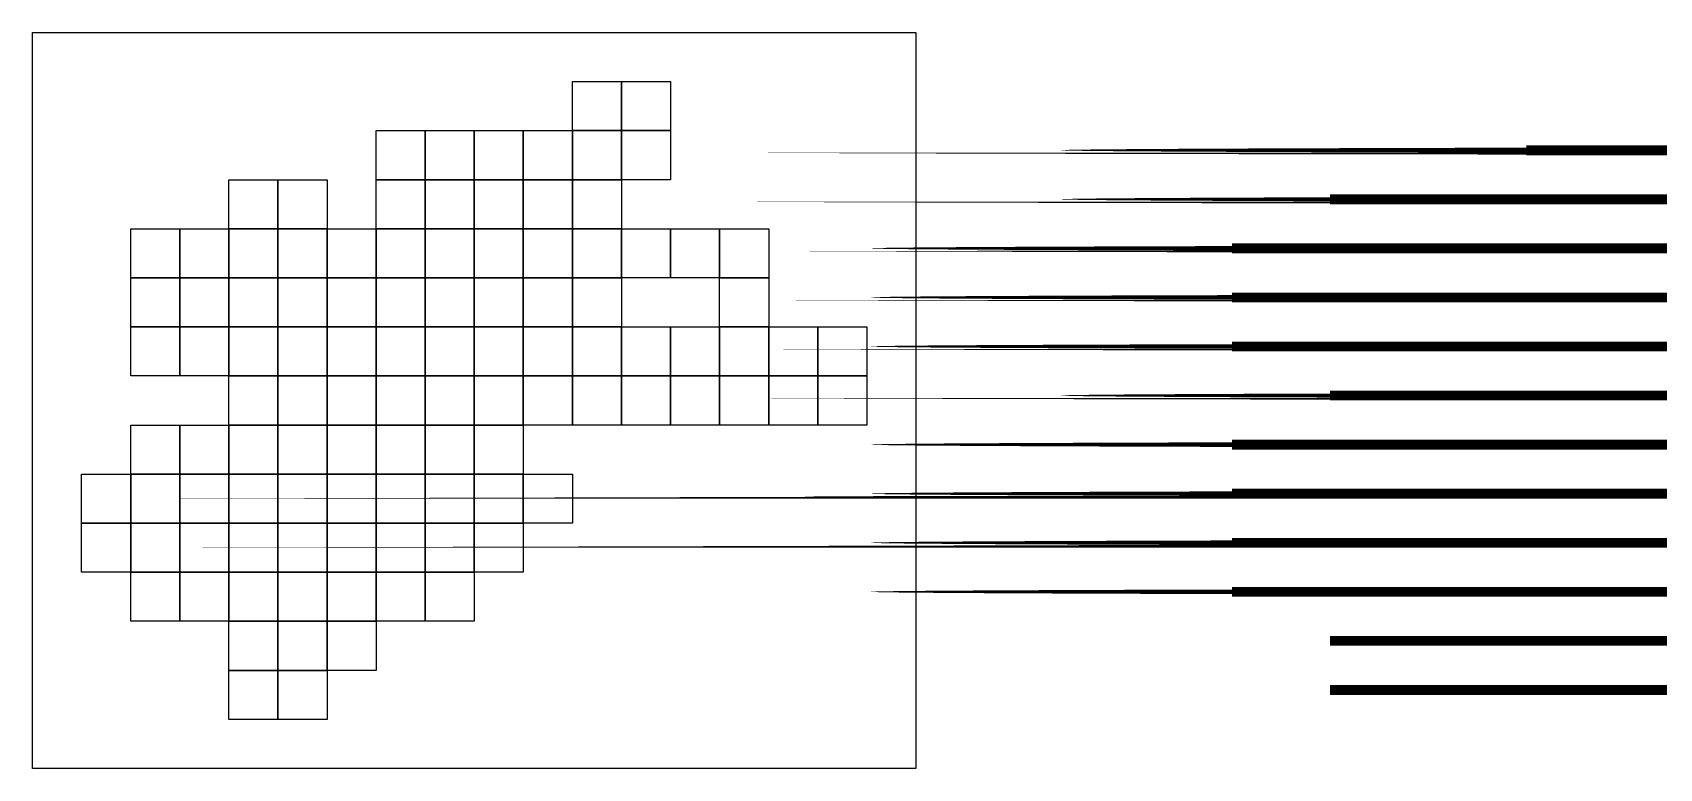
# Model space of a CAD drawing. Extents: x 731100 to 3689225, y 2902900 to 2977900.
# Drawn here: x 731100 to 896847, y 2902900 to 2977900 of the extents above; entities that cross this region are included whole.
import ezdxf

# ---------------------------------------------------------------- set-up
doc = ezdxf.new("R2010")
doc.units = 0
doc.header["$MEASUREMENT"] = 0
for name, color, linetype in [('METRO3D_TILEGRID_LIMIT_LIN', 133, 'CONTINUOUS'), ('METRO3D_TILEGRID_POLY', 59, 'CONTINUOUS'), ('TILE_LABELS', 120, 'CONTINUOUS')]:
    doc.layers.add(name, color=color, linetype=linetype)

msp = doc.modelspace()

# ---------------------------------------------------------------- linework, layer by layer
at = {"layer": 'METRO3D_TILEGRID_LIMIT_LIN'}
msp.add_lwpolyline([(736100, 2902900), (731100, 2902900), (731100, 2907900), (731100, 2912900), (731100, 2917900), (731100, 2922900), (731100, 2927900), (731100, 2932900), (731100, 2937900), (731100, 2942900), (731100, 2947900), (731100, 2952900), (731100, 2957900), (731100, 2962900), (731100, 2967900), (731100, 2972900), (731100, 2977900), (736100, 2977900), (741100, 2977900), (746100, 2977900), (751100, 2977900), (756100, 2977900), (761100, 2977900), (766100, 2977900), (771100, 2977900), (776100, 2977900), (781100, 2977900), (786100, 2977900), (791100, 2977900), (796100, 2977900), (801100, 2977900), (806100, 2977900), (811100, 2977900), (821100, 2977900), (821100, 2972900), (821100, 2967900), (821100, 2962900), (821100, 2957900), (821100, 2952900), (821100, 2947900), (821100, 2942900), (821100, 2937900), (821100, 2932900), (821100, 2927900), (821100, 2922900), (821100, 2917900), (821100, 2912900), (821100, 2907900), (821100, 2902900), (811100, 2902900), (806100, 2902900), (801100, 2902900), (796100, 2902900), (791100, 2902900), (786100, 2902900), (781100, 2902900), (776100, 2902900), (771100, 2902900), (766100, 2902900), (761100, 2902900), (756100, 2902900), (751100, 2902900), (746100, 2902900), (741100, 2902900)], close=True, dxfattribs=at)
at = {"layer": 'METRO3D_TILEGRID_POLY'}
for points in [[(786100, 2967900), (786100, 2972900), (791100, 2972900), (791100, 2967900)], [(791100, 2967900), (791100, 2972900), (796100, 2972900), (796100, 2967900)], [(766100, 2962900), (766100, 2967900), (771100, 2967900), (771100, 2962900)], [(771100, 2962900), (771100, 2967900), (776100, 2967900), (776100, 2962900)], [(776100, 2962900), (776100, 2967900), (781100, 2967900), (781100, 2962900)], [(781100, 2962900), (781100, 2967900), (786100, 2967900), (786100, 2962900)], [(786100, 2962900), (786100, 2967900), (791100, 2967900), (791100, 2962900)], [(791100, 2962900), (791100, 2967900), (796100, 2967900), (796100, 2962900)], [(751100, 2957900), (751100, 2962900), (756100, 2962900), (756100, 2957900)], [(756100, 2957900), (756100, 2962900), (761100, 2962900), (761100, 2957900)], [(766100, 2957900), (766100, 2962900), (771100, 2962900), (771100, 2957900)], [(771100, 2957900), (771100, 2962900), (776100, 2962900), (776100, 2957900)], [(776100, 2957900), (776100, 2962900), (781100, 2962900), (781100, 2957900)], [(781100, 2957900), (781100, 2962900), (786100, 2962900), (786100, 2957900)], [(786100, 2957900), (786100, 2962900), (791100, 2962900), (791100, 2957900)], [(741100, 2952900), (741100, 2957900), (746100, 2957900), (746100, 2952900)], [(746100, 2952900), (746100, 2957900), (751100, 2957900), (751100, 2952900)], [(751100, 2952900), (751100, 2957900), (756100, 2957900), (756100, 2952900)], [(756100, 2952900), (756100, 2957900), (761100, 2957900), (761100, 2952900)], [(761100, 2952900), (761100, 2957900), (766100, 2957900), (766100, 2952900)], [(766100, 2952900), (766100, 2957900), (771100, 2957900), (771100, 2952900)], [(771100, 2952900), (771100, 2957900), (776100, 2957900), (776100, 2952900)], [(776100, 2952900), (776100, 2957900), (781100, 2957900), (781100, 2952900)], [(781100, 2952900), (781100, 2957900), (786100, 2957900), (786100, 2952900)], [(786100, 2952900), (786100, 2957900), (791100, 2957900), (791100, 2952900)], [(791100, 2952900), (791100, 2957900), (796100, 2957900), (796100, 2952900)], [(796100, 2952900), (796100, 2957900), (801100, 2957900), (801100, 2952900)], [(801100, 2952900), (801100, 2957900), (806100, 2957900), (806100, 2952900)], [(741100, 2947900), (741100, 2952900), (746100, 2952900), (746100, 2947900)], [(746100, 2947900), (746100, 2952900), (751100, 2952900), (751100, 2947900)], [(751100, 2947900), (751100, 2952900), (756100, 2952900), (756100, 2947900)], [(756100, 2947900), (756100, 2952900), (761100, 2952900), (761100, 2947900)], [(761100, 2947900), (761100, 2952900), (766100, 2952900), (766100, 2947900)], [(766100, 2947900), (766100, 2952900), (771100, 2952900), (771100, 2947900)], [(771100, 2947900), (771100, 2952900), (776100, 2952900), (776100, 2947900)], [(776100, 2947900), (776100, 2952900), (781100, 2952900), (781100, 2947900)], [(781100, 2947900), (781100, 2952900), (786100, 2952900), (786100, 2947900)], [(786100, 2947900), (786100, 2952900), (791100, 2952900), (791100, 2947900)], [(801100, 2947900), (801100, 2952900), (806100, 2952900), (806100, 2947900)], [(741100, 2942900), (741100, 2947900), (746100, 2947900), (746100, 2942900)], [(746100, 2942900), (746100, 2947900), (751100, 2947900), (751100, 2942900)], [(751100, 2942900), (751100, 2947900), (756100, 2947900), (756100, 2942900)], [(756100, 2942900), (756100, 2947900), (761100, 2947900), (761100, 2942900)], [(761100, 2942900), (761100, 2947900), (766100, 2947900), (766100, 2942900)], [(766100, 2942900), (766100, 2947900), (771100, 2947900), (771100, 2942900)], [(771100, 2942900), (771100, 2947900), (776100, 2947900), (776100, 2942900)], [(776100, 2942900), (776100, 2947900), (781100, 2947900), (781100, 2942900)], [(781100, 2942900), (781100, 2947900), (786100, 2947900), (786100, 2942900)], [(786100, 2942900), (786100, 2947900), (791100, 2947900), (791100, 2942900)], [(791100, 2942900), (791100, 2947900), (796100, 2947900), (796100, 2942900)], [(796100, 2942900), (796100, 2947900), (801100, 2947900), (801100, 2942900)], [(801100, 2942900), (801100, 2947900), (806100, 2947900), (806100, 2942900)], [(806100, 2942900), (806100, 2947900), (811100, 2947900), (811100, 2942900)], [(811100, 2942900), (811100, 2947900), (816100, 2947900), (816100, 2942900)], [(751100, 2937900), (751100, 2942900), (756100, 2942900), (756100, 2937900)], [(756100, 2937900), (756100, 2942900), (761100, 2942900), (761100, 2937900)], [(761100, 2937900), (761100, 2942900), (766100, 2942900), (766100, 2937900)], [(766100, 2937900), (766100, 2942900), (771100, 2942900), (771100, 2937900)], [(771100, 2937900), (771100, 2942900), (776100, 2942900), (776100, 2937900)], [(776100, 2937900), (776100, 2942900), (781100, 2942900), (781100, 2937900)], [(781100, 2937900), (781100, 2942900), (786100, 2942900), (786100, 2937900)], [(786100, 2937900), (786100, 2942900), (791100, 2942900), (791100, 2937900)], [(791100, 2937900), (791100, 2942900), (796100, 2942900), (796100, 2937900)], [(796100, 2937900), (796100, 2942900), (801100, 2942900), (801100, 2937900)], [(801100, 2937900), (801100, 2942900), (806100, 2942900), (806100, 2937900)], [(806100, 2937900), (806100, 2942900), (811100, 2942900), (811100, 2937900)], [(811100, 2937900), (811100, 2942900), (816100, 2942900), (816100, 2937900)], [(741100, 2932900), (741100, 2937900), (746100, 2937900), (746100, 2932900)], [(746100, 2932900), (746100, 2937900), (751100, 2937900), (751100, 2932900)], [(751100, 2932900), (751100, 2937900), (756100, 2937900), (756100, 2932900)], [(756100, 2932900), (756100, 2937900), (761100, 2937900), (761100, 2932900)], [(761100, 2932900), (761100, 2937900), (766100, 2937900), (766100, 2932900)], [(766100, 2932900), (766100, 2937900), (771100, 2937900), (771100, 2932900)], [(771100, 2932900), (771100, 2937900), (776100, 2937900), (776100, 2932900)], [(776100, 2932900), (776100, 2937900), (781100, 2937900), (781100, 2932900)], [(736100, 2927900), (736100, 2932900), (741100, 2932900), (741100, 2927900)], [(741100, 2927900), (741100, 2932900), (746100, 2932900), (746100, 2927900)], [(746100, 2927900), (746100, 2932900), (751100, 2932900), (751100, 2927900)], [(751100, 2927900), (751100, 2932900), (756100, 2932900), (756100, 2927900)], [(756100, 2927900), (756100, 2932900), (761100, 2932900), (761100, 2927900)], [(761100, 2927900), (761100, 2932900), (766100, 2932900), (766100, 2927900)], [(766100, 2927900), (766100, 2932900), (771100, 2932900), (771100, 2927900)], [(771100, 2927900), (771100, 2932900), (776100, 2932900), (776100, 2927900)], [(776100, 2927900), (776100, 2932900), (781100, 2932900), (781100, 2927900)], [(781100, 2927900), (781100, 2932900), (786100, 2932900), (786100, 2927900)], [(736100, 2922900), (736100, 2927900), (741100, 2927900), (741100, 2922900)], [(741100, 2922900), (741100, 2927900), (746100, 2927900), (746100, 2922900)], [(746100, 2922900), (746100, 2927900), (751100, 2927900), (751100, 2922900)], [(751100, 2922900), (751100, 2927900), (756100, 2927900), (756100, 2922900)], [(756100, 2922900), (756100, 2927900), (761100, 2927900), (761100, 2922900)], [(761100, 2922900), (761100, 2927900), (766100, 2927900), (766100, 2922900)], [(766100, 2922900), (766100, 2927900), (771100, 2927900), (771100, 2922900)], [(771100, 2922900), (771100, 2927900), (776100, 2927900), (776100, 2922900)], [(776100, 2922900), (776100, 2927900), (781100, 2927900), (781100, 2922900)], [(741100, 2917900), (741100, 2922900), (746100, 2922900), (746100, 2917900)], [(746100, 2917900), (746100, 2922900), (751100, 2922900), (751100, 2917900)], [(751100, 2917900), (751100, 2922900), (756100, 2922900), (756100, 2917900)], [(756100, 2917900), (756100, 2922900), (761100, 2922900), (761100, 2917900)], [(761100, 2917900), (761100, 2922900), (766100, 2922900), (766100, 2917900)], [(766100, 2917900), (766100, 2922900), (771100, 2922900), (771100, 2917900)], [(771100, 2917900), (771100, 2922900), (776100, 2922900), (776100, 2917900)], [(751100, 2912900), (751100, 2917900), (756100, 2917900), (756100, 2912900)], [(756100, 2912900), (756100, 2917900), (761100, 2917900), (761100, 2912900)], [(761100, 2912900), (761100, 2917900), (766100, 2917900), (766100, 2912900)], [(751100, 2907900), (751100, 2912900), (756100, 2912900), (756100, 2907900)], [(756100, 2907900), (756100, 2912900), (761100, 2912900), (761100, 2907900)]]:
    msp.add_lwpolyline(points, close=True, dxfattribs=at)

# ---------------------------------------------------------------- texts
at = {"layer": 'TILE_LABELS', "width": 1000}
for s, p in [('J-2', (783600, 2965400)), ('G-2', (768600, 2965400)), ('H-2', (773600, 2965400)), ('J-3', (783600, 2960400)), ('G-3', (768600, 2960400)), ('D-3', (753600, 2960400)), ('E-3', (758600, 2960400)), ('H-3', (773600, 2960400)), ('J-4', (783600, 2955400)), ('C-4', (748600, 2955400)), ('G-4', (768600, 2955400)), ('B-4', (743600, 2955400)), ('D-4', (753600, 2955400)), ('E-4', (758600, 2955400)), ('F-4', (763600, 2955400)), ('H-4', (773600, 2955400)), ('J-5', (783600, 2950400)), ('C-5', (748600, 2950400)), ('G-5', (768600, 2950400)), ('B-5', (743600, 2950400)), ('D-5', (753600, 2950400)), ('E-5', (758600, 2950400)), ('F-5', (763600, 2950400)), ('H-5', (773600, 2950400)), ('J-6', (783600, 2945400)), ('C-6', (748600, 2945400)), ('G-6', (768600, 2945400)), ('B-6', (743600, 2945400)), ('D-6', (753600, 2945400)), ('E-6', (758600, 2945400)), ('O-6', (808600, 2945400)), ('F-6', (763600, 2945400)), ('H-6', (773600, 2945400)), ('J-7', (783600, 2940400)), ('G-7', (768600, 2940400)), ('D-7', (753600, 2940400)), ('E-7', (758600, 2940400)), ('O-7', (808600, 2940400)), ('F-7', (763600, 2940400)), ('H-7', (773600, 2940400)), ('C-8', (748600, 2935400)), ('G-8', (768600, 2935400)), ('B-8', (743600, 2935400)), ('D-8', (753600, 2935400)), ('E-8', (758600, 2935400)), ('F-8', (763600, 2935400)), ('H-8', (773600, 2935400)), ('A-9', (738600, 2930400)), ('J-9', (783600, 2930400)), ('C-9', (748600, 2930400)), ('G-9', (768600, 2930400)), ('B-9', (743600, 2930400)), ('D-9', (753600, 2930400)), ('E-9', (758600, 2930400)), ('F-9', (763600, 2930400)), ('H-9', (773600, 2930400)), ('A-10', (738600, 2925400)), ('C-10', (748600, 2925400)), ('G-10', (768600, 2925400)), ('B-10', (743600, 2925400)), ('D-10', (753600, 2925400)), ('E-10', (758600, 2925400)), ('F-10', (763600, 2925400)), ('H-10', (773600, 2925400)), ('C-11', (748600, 2920400)), ('G-11', (768600, 2920400)), ('B-11', (743600, 2920400)), ('D-11', (753600, 2920400)), ('E-11', (758600, 2920400)), ('F-11', (763600, 2920400)), ('H-11', (773600, 2920400)), ('D-12', (753600, 2915400)), ('E-12', (758600, 2915400)), ('F-12', (763600, 2915400)), ('D-13', (753600, 2910400)), ('E-13', (758600, 2910400))]:
    msp.add_text(s, height=1000, dxfattribs=at).set_placement(p)

doc.saveas('drawing.dxf')
